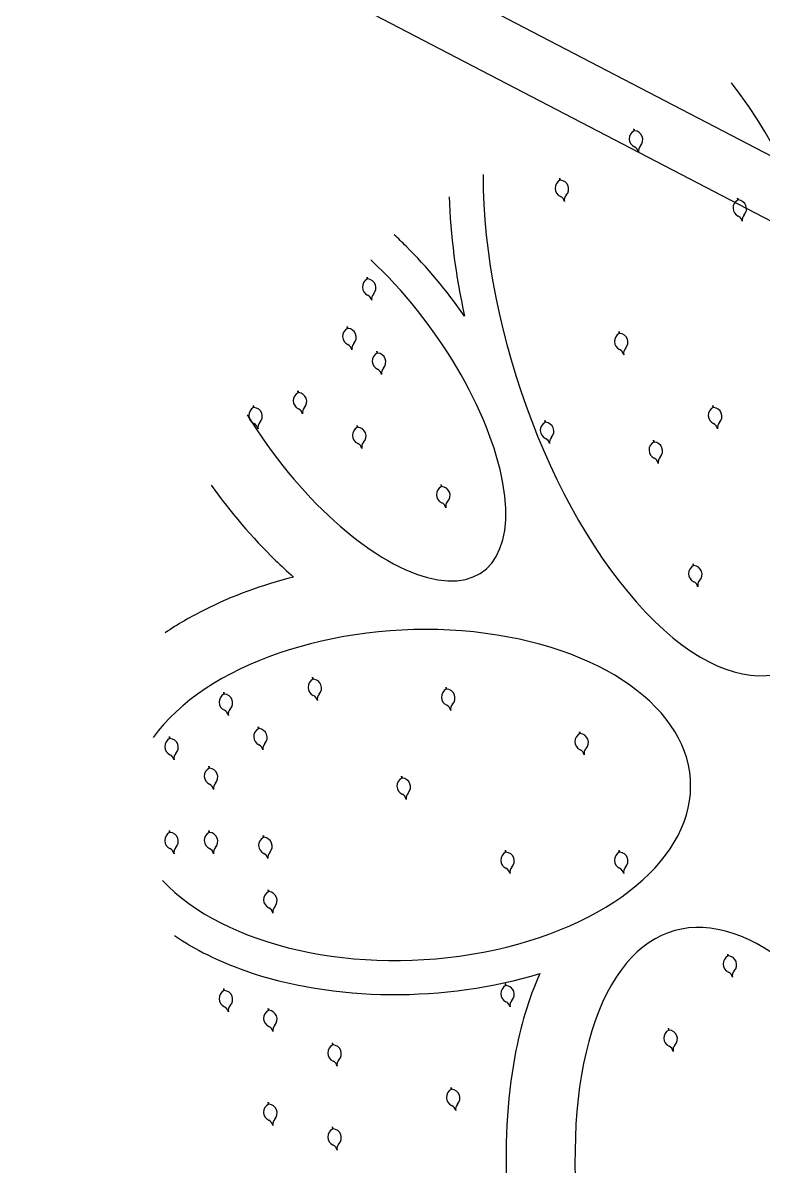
# Model space of a CAD drawing. Extents: x 3907.4 to 3911.57, y -3054.42 to -3053.7.
# Drawn here: x 3907.66636 to 3907.67913, y -3053.82828 to -3053.80858 of the extents above; entities that cross this region are included whole.
import ezdxf

# ---------------------------------------------------------------- set-up
doc = ezdxf.new("R2010")
doc.units = 0
doc.header["$LTSCALE"] = 2
doc.header["$MEASUREMENT"] = 0
doc.layers.add('ARAZİ', color=7, linetype='CONTINUOUS')
doc.layers.add('AĞAÇ', color=9, linetype='CONTINUOUS')

msp = doc.modelspace()

# ---------------------------------------------------------------- linework, layer by layer
at = {"layer": 'ARAZİ', "color": 7}
msp.add_line((3907.654234502852, -3053.797852681288), (3907.806088762352, -3053.876846606288), dxfattribs=at)
at = {"layer": 'ARAZİ'}
msp.add_line((3907.805318985035, -3053.877573381978), (3907.653514297642, -3053.798605244172), dxfattribs=at)
at = {"layer": 'AĞAÇ'}
for p, q in [((3907.676902689106, -3053.810440890148), (3907.676898368712, -3053.810406848301)), ((3907.676910952027, -3053.810439258353), (3907.676907241777, -3053.81041002403)), ((3907.675624522693, -3053.811292381247), (3907.6756202023, -3053.8112583394)), ((3907.675632785615, -3053.811290749452), (3907.675629075364, -3053.81126151513)), ((3907.67869212202, -3053.811632977649), (3907.678687801626, -3053.811598935802)), ((3907.678700384942, -3053.811631345855), (3907.678696674691, -3053.811602111532)), ((3907.672301289642, -3053.812995363259), (3907.672296969248, -3053.812961321411)), ((3907.672309552564, -3053.812993731464), (3907.672305842313, -3053.812964497141)), ((3907.671960445307, -3053.813846854358), (3907.671956124914, -3053.813812812511)), ((3907.671968708229, -3053.813845222563), (3907.671964997978, -3053.813815988241)), ((3907.676647055697, -3053.813932003505), (3907.676642735303, -3053.813897961658)), ((3907.676655318618, -3053.813930371711), (3907.676651608368, -3053.813901137388)), ((3907.672471711809, -3053.814272599908), (3907.672467391415, -3053.81423855806)), ((3907.672479974731, -3053.814270968113), (3907.67247626448, -3053.81424173379)), ((3907.671108334471, -3053.814953792899), (3907.671104014078, -3053.814919751052)), ((3907.671116597392, -3053.814952161104), (3907.671112887142, -3053.814922926782)), ((3907.670341434561, -3053.815209240154), (3907.670337114167, -3053.815175198307)), ((3907.670349697482, -3053.81520760836), (3907.670345987231, -3053.815178374037)), ((3907.67826606676, -3053.815209240154), (3907.678261746366, -3053.815175198307)), ((3907.678274329681, -3053.81520760836), (3907.678270619431, -3053.815178374037)), ((3907.675368889285, -3053.81546468741), (3907.675364568891, -3053.815430645562)), ((3907.675377152206, -3053.815463055615), (3907.675373441955, -3053.815433821292)), ((3907.672130867475, -3053.815549836557), (3907.672126547081, -3053.815515794709)), ((3907.672139130396, -3053.815548204762), (3907.672135420145, -3053.815518970439)), ((3907.677243533441, -3053.815805283812), (3907.677239213047, -3053.815771241964)), ((3907.677251796362, -3053.815803652017), (3907.677248086111, -3053.815774417694)), ((3907.673579456371, -3053.81657162595), (3907.673575135977, -3053.816537584103)), ((3907.673587719292, -3053.816569994156), (3907.673584009041, -3053.816540759833)), ((3907.677925222109, -3053.81793401156), (3907.677920901716, -3053.817899969712)), ((3907.677933485031, -3053.817932379765), (3907.67792977478, -3053.817903145442)), ((3907.671363967564, -3053.819892441014), (3907.67135964717, -3053.819858399166)), ((3907.671372230486, -3053.819890809219), (3907.671368520235, -3053.819861574896)), ((3907.669830167743, -3053.820147888455), (3907.669825847349, -3053.820113846608)), ((3907.669838430664, -3053.820146256661), (3907.669834720414, -3053.820117022338)), ((3907.673664667296, -3053.820062739308), (3907.673660346902, -3053.820028697461)), ((3907.673672930217, -3053.820061107514), (3907.673669219967, -3053.820031873191)), ((3907.670426645486, -3053.820743932113), (3907.670422325092, -3053.820709890265)), ((3907.670434908408, -3053.820742300318), (3907.670431198157, -3053.820713065995)), ((3907.668892845665, -3053.820914230407), (3907.668888525271, -3053.82088018856)), ((3907.668901108586, -3053.820912598613), (3907.668897398336, -3053.82088336429)), ((3907.675965367028, -3053.82082908126), (3907.675961046634, -3053.820795039413)), ((3907.67597362995, -3053.820827449465), (3907.675969919699, -3053.820798215143)), ((3907.66957453465, -3053.821425125104), (3907.669570214256, -3053.821391083257)), ((3907.669582797571, -3053.821423493309), (3907.66957908732, -3053.821394258987)), ((3907.672897767385, -3053.821595423212), (3907.672893446992, -3053.821561381365)), ((3907.672906030307, -3053.821593791417), (3907.672902320056, -3053.821564557094)), ((3907.668892845665, -3053.822532063458), (3907.668888525271, -3053.822498021611)), ((3907.668901108586, -3053.822530431664), (3907.668897398336, -3053.822501197341)), ((3907.66957453465, -3053.822532063458), (3907.669570214256, -3053.822498021611)), ((3907.669582797571, -3053.822530431664), (3907.66957908732, -3053.822501197341)), ((3907.670511856728, -3053.822617212606), (3907.670507536334, -3053.822583170759)), ((3907.670520119649, -3053.822615580811), (3907.670516409399, -3053.822586346488)), ((3907.674687200616, -3053.822872659861), (3907.674682880222, -3053.822838618014)), ((3907.674695463537, -3053.822871028066), (3907.674691753286, -3053.822841793743)), ((3907.676647055697, -3053.822872659861), (3907.676642735303, -3053.822838618014)), ((3907.676655318618, -3053.822871028066), (3907.676651608368, -3053.822841793743)), ((3907.670597067653, -3053.823553852666), (3907.670592747259, -3053.823519810818)), ((3907.670605330575, -3053.823552220871), (3907.670601620324, -3053.823522986548)), ((3907.678521699853, -3053.824660791206), (3907.678517379459, -3053.824626749359)), ((3907.678529962774, -3053.824659159412), (3907.678526252524, -3053.824629925089)), ((3907.669830167743, -3053.825256834864), (3907.669825847349, -3053.825222793017)), ((3907.669838430664, -3053.825255203069), (3907.669834720414, -3053.825225968747)), ((3907.674687200616, -3053.825171685717), (3907.674682880222, -3053.825137643869)), ((3907.674695463537, -3053.825170053922), (3907.674691753286, -3053.825140819599)), ((3907.670597067653, -3053.825597431266), (3907.670592747259, -3053.825563389419)), ((3907.670605330575, -3053.825595799472), (3907.670601620324, -3053.825566565149)), ((3907.677499166849, -3053.825938027669), (3907.677494846455, -3053.825903985821)), ((3907.677507429771, -3053.825936395874), (3907.67750371952, -3053.825907161551)), ((3907.671704811899, -3053.826193475111), (3907.671700491505, -3053.826159433263)), ((3907.67171307482, -3053.826191843316), (3907.671709364569, -3053.826162608993)), ((3907.673749878538, -3053.826959817063), (3907.673745558144, -3053.826925775215)), ((3907.673758141459, -3053.826958185268), (3907.673754431209, -3053.826928950945)), ((3907.670597067653, -3053.827215264318), (3907.670592747259, -3053.82718122247)), ((3907.670605330575, -3053.827213632523), (3907.670601620324, -3053.8271843982)), ((3907.671704811899, -3053.827641009867), (3907.671700491505, -3053.82760696802)), ((3907.67171307482, -3053.827639378072), (3907.671709364569, -3053.82761014375))]:
    msp.add_line(p, q, dxfattribs=at)
for centre, radius, start, end in [((3907.67697278169, -3053.81057806264), 0.000154043055683673, 117.0661848723325, 245.5617558112027), ((3907.676898266521, -3053.810592778192), 0.000154043055683673, 316.7807498823022, 85.276320846058), ((3907.677100739929, -3053.810783041434), 0.0001237978734287271, 136.7807498823022, 191.1712527772592), ((3907.676857835506, -3053.810831011166), 0.0001237978734287271, 11.1712527772592, 65.56175581120272), ((3907.675694615278, -3053.811429553739), 0.000154043055683673, 117.0661848723325, 245.5617558112027), ((3907.675620100109, -3053.811444269291), 0.000154043055683673, 316.7807498823022, 85.276320846058), ((3907.675579669094, -3053.811682502265), 0.0001237978734287271, 11.1712527772592, 65.56175581120272), ((3907.675822573517, -3053.811634532533), 0.0001237978734287271, 136.7807498823022, 191.1712527772592), ((3907.678762214604, -3053.811770150141), 0.000154043055683673, 117.0661848723325, 245.5617558112027), ((3907.678687699436, -3053.811784865694), 0.000154043055683673, 316.7807498823022, 85.276320846058), ((3907.678890172843, -3053.811975128935), 0.0001237978734287271, 136.7807498823022, 191.1712527772592), ((3907.678647268421, -3053.812023098667), 0.0001237978734287271, 11.1712527772592, 65.56175581120272), ((3907.672371382227, -3053.813132535751), 0.000154043055683673, 117.0661848723325, 245.5617558112027), ((3907.672296867057, -3053.813147251303), 0.000154043055683673, 316.7807498823022, 85.276320846058), ((3907.672256436043, -3053.813385484277), 0.0001237978734287271, 11.1712527772592, 65.56175581120272), ((3907.672499340465, -3053.813337514544), 0.0001237978734287271, 136.7807498823022, 191.1712527772592), ((3907.672030537892, -3053.81398402685), 0.000154043055683673, 117.0661848723325, 245.5617558112027), ((3907.671956022723, -3053.813998742402), 0.000154043055683673, 316.7807498823022, 85.276320846058), ((3907.676717148282, -3053.814069175998), 0.000154043055683673, 117.0661848723325, 245.5617558112027), ((3907.676642633112, -3053.81408389155), 0.000154043055683673, 316.7807498823022, 85.276320846058), ((3907.671915591708, -3053.814236975376), 0.0001237978734287271, 11.1712527772592, 65.56175581120272), ((3907.672158496131, -3053.814189005644), 0.0001237978734287271, 136.7807498823022, 191.1712527772592), ((3907.676602202097, -3053.814322124523), 0.0001237978734287271, 11.1712527772592, 65.56175581120272), ((3907.67684510652, -3053.814274154791), 0.0001237978734287271, 136.7807498823022, 191.1712527772592), ((3907.672541804394, -3053.8144097724), 0.000154043055683673, 117.0661848723325, 245.5617558112027), ((3907.672467289225, -3053.814424487952), 0.000154043055683673, 316.7807498823022, 85.276320846058), ((3907.67242685821, -3053.814662720926), 0.0001237978734287271, 11.1712527772592, 65.56175581120272), ((3907.672669762633, -3053.814614751193), 0.0001237978734287271, 136.7807498823022, 191.1712527772592), ((3907.671178427056, -3053.815090965391), 0.000154043055683673, 117.0661848723325, 245.5617558112027), ((3907.671103911887, -3053.815105680943), 0.000154043055683673, 316.7807498823022, 85.276320846058), ((3907.670411527145, -3053.815346412647), 0.000154043055683673, 117.0661848723325, 245.5617558112027), ((3907.670337011976, -3053.815361128199), 0.000154043055683673, 316.7807498823022, 85.276320846058), ((3907.671063480871, -3053.815343913917), 0.0001237978734287271, 11.1712527772592, 65.56175581120272), ((3907.671306385294, -3053.815295944185), 0.0001237978734287271, 136.7807498823022, 191.1712527772592), ((3907.678336159344, -3053.815346412647), 0.000154043055683673, 117.0661848723325, 245.5617558112027), ((3907.678261644176, -3053.815361128199), 0.000154043055683673, 316.7807498823022, 85.276320846058), ((3907.670296580961, -3053.815599361172), 0.0001237978734287271, 11.1712527772592, 65.56175581120272), ((3907.670539485384, -3053.81555139144), 0.0001237978734287271, 136.7807498823022, 191.1712527772592), ((3907.672200960059, -3053.815687009049), 0.000154043055683673, 117.0661848723325, 245.5617558112027), ((3907.67212644489, -3053.815701724601), 0.000154043055683673, 316.7807498823022, 85.276320846058), ((3907.675438981869, -3053.815601859902), 0.000154043055683673, 117.0661848723325, 245.5617558112027), ((3907.6753644667, -3053.815616575454), 0.000154043055683673, 316.7807498823022, 85.276320846058), ((3907.67822121316, -3053.815599361172), 0.0001237978734287271, 11.1712527772592, 65.56175581120272), ((3907.678464117583, -3053.81555139144), 0.0001237978734287271, 136.7807498823022, 191.1712527772592), ((3907.672086013875, -3053.815939957575), 0.0001237978734287271, 11.1712527772592, 65.56175581120272), ((3907.672328918298, -3053.815891987842), 0.0001237978734287271, 136.7807498823022, 191.1712527772592), ((3907.675324035685, -3053.815854808428), 0.0001237978734287271, 11.1712527772592, 65.56175581120272), ((3907.675566940108, -3053.815806838695), 0.0001237978734287271, 136.7807498823022, 191.1712527772592), ((3907.677313626025, -3053.815942456304), 0.000154043055683673, 117.0661848723325, 245.5617558112027), ((3907.677239110856, -3053.815957171856), 0.000154043055683673, 316.7807498823022, 85.276320846058), ((3907.677198679841, -3053.81619540483), 0.0001237978734287271, 11.1712527772592, 65.56175581120272), ((3907.677441584264, -3053.816147435097), 0.0001237978734287271, 136.7807498823022, 191.1712527772592), ((3907.673649548955, -3053.816708798443), 0.000154043055683673, 117.0661848723325, 245.5617558112027), ((3907.673575033786, -3053.816723513995), 0.000154043055683673, 316.7807498823022, 85.276320846058), ((3907.673534602771, -3053.816961746968), 0.0001237978734287271, 11.1712527772592, 65.56175581120272), ((3907.673777507194, -3053.816913777236), 0.0001237978734287271, 136.7807498823022, 191.1712527772592), ((3907.677995314694, -3053.818071184052), 0.000154043055683673, 117.0661848723325, 245.5617558112027), ((3907.677920799525, -3053.818085899604), 0.000154043055683673, 316.7807498823022, 85.276320846058), ((3907.678123272933, -3053.818276162845), 0.0001237978734287271, 136.7807498823022, 191.1712527772592), ((3907.67788036851, -3053.818324132578), 0.0001237978734287271, 11.1712527772592, 65.56175581120272), ((3907.671434060148, -3053.820029613506), 0.000154043055683673, 117.0661848723325, 245.5617558112027), ((3907.67135954498, -3053.820044329058), 0.000154043055683673, 316.7807498823022, 85.276320846058), ((3907.669900260327, -3053.820285060947), 0.000154043055683673, 117.0661848723325, 245.5617558112027), ((3907.669825745159, -3053.8202997765), 0.000154043055683673, 316.7807498823022, 85.276320846058), ((3907.671319113964, -3053.820282562031), 0.0001237978734287271, 11.1712527772592, 65.56175581120272), ((3907.671562018387, -3053.820234592299), 0.0001237978734287271, 136.7807498823022, 191.1712527772592), ((3907.673734759881, -3053.8201999118), 0.000154043055683673, 117.0661848723325, 245.5617558112027), ((3907.673660244712, -3053.820214627352), 0.000154043055683673, 316.7807498823022, 85.276320846058), ((3907.673619813696, -3053.820452860326), 0.0001237978734287271, 11.1712527772592, 65.56175581120272), ((3907.673862718119, -3053.820404890594), 0.0001237978734287271, 136.7807498823022, 191.1712527772592), ((3907.669785314143, -3053.820538009473), 0.0001237978734287271, 11.1712527772592, 65.56175581120272), ((3907.670028218566, -3053.820490039741), 0.0001237978734287271, 136.7807498823022, 191.1712527772592), ((3907.670496738071, -3053.820881104605), 0.000154043055683673, 117.0661848723325, 245.5617558112027), ((3907.670422222902, -3053.820895820157), 0.000154043055683673, 316.7807498823022, 85.276320846058), ((3907.668962938249, -3053.821051402899), 0.000154043055683673, 117.0661848723325, 245.5617558112027), ((3907.66888842308, -3053.821066118452), 0.000154043055683673, 316.7807498823022, 85.276320846058), ((3907.676035459612, -3053.820966253752), 0.000154043055683673, 117.0661848723325, 245.5617558112027), ((3907.675960944443, -3053.820980969304), 0.000154043055683673, 316.7807498823022, 85.276320846058), ((3907.670381791886, -3053.821134053131), 0.0001237978734287271, 11.1712527772592, 65.56175581120272), ((3907.670624696309, -3053.821086083398), 0.0001237978734287271, 136.7807498823022, 191.1712527772592), ((3907.675920513429, -3053.821219202278), 0.0001237978734287271, 11.1712527772592, 65.56175581120272), ((3907.676163417852, -3053.821171232546), 0.0001237978734287271, 136.7807498823022, 191.1712527772592), ((3907.668847992065, -3053.821304351425), 0.0001237978734287271, 11.1712527772592, 65.56175581120272), ((3907.669090896488, -3053.821256381693), 0.0001237978734287271, 136.7807498823022, 191.1712527772592), ((3907.669644627234, -3053.821562297596), 0.000154043055683673, 117.0661848723325, 245.5617558112027), ((3907.669570112065, -3053.821577013148), 0.000154043055683673, 316.7807498823022, 85.276320846058), ((3907.66952968105, -3053.821815246122), 0.0001237978734287271, 11.1712527772592, 65.56175581120272), ((3907.669772585473, -3053.82176727639), 0.0001237978734287271, 136.7807498823022, 191.1712527772592), ((3907.67296785997, -3053.821732595704), 0.000154043055683673, 117.0661848723325, 245.5617558112027), ((3907.672893344801, -3053.821747311256), 0.000154043055683673, 316.7807498823022, 85.276320846058), ((3907.672852913786, -3053.82198554423), 0.0001237978734287271, 11.1712527772592, 65.56175581120272), ((3907.673095818209, -3053.821937574497), 0.0001237978734287271, 136.7807498823022, 191.1712527772592), ((3907.668962938249, -3053.822669235951), 0.000154043055683673, 117.0661848723325, 245.5617558112027), ((3907.66888842308, -3053.822683951503), 0.000154043055683673, 316.7807498823022, 85.276320846058), ((3907.669644627234, -3053.822669235951), 0.000154043055683673, 117.0661848723325, 245.5617558112027), ((3907.669570112065, -3053.822683951503), 0.000154043055683673, 316.7807498823022, 85.276320846058), ((3907.670581949312, -3053.822754385098), 0.000154043055683673, 117.0661848723325, 245.5617558112027), ((3907.670507434143, -3053.82276910065), 0.000154043055683673, 316.7807498823022, 85.276320846058), ((3907.668847992065, -3053.822922184476), 0.0001237978734287271, 11.1712527772592, 65.56175581120272), ((3907.669090896488, -3053.822874214744), 0.0001237978734287271, 136.7807498823022, 191.1712527772592), ((3907.66952968105, -3053.822922184476), 0.0001237978734287271, 11.1712527772592, 65.56175581120272), ((3907.669772585473, -3053.822874214744), 0.0001237978734287271, 136.7807498823022, 191.1712527772592), ((3907.670467003128, -3053.823007333624), 0.0001237978734287271, 11.1712527772592, 65.56175581120272), ((3907.670709907551, -3053.822959363892), 0.0001237978734287271, 136.7807498823022, 191.1712527772592), ((3907.6747572932, -3053.823009832353), 0.000154043055683673, 117.0661848723325, 245.5617558112027), ((3907.674682778031, -3053.823024547905), 0.000154043055683673, 316.7807498823022, 85.276320846058), ((3907.676717148282, -3053.823009832353), 0.000154043055683673, 117.0661848723325, 245.5617558112027), ((3907.676642633112, -3053.823024547905), 0.000154043055683673, 316.7807498823022, 85.276320846058), ((3907.674642347016, -3053.823262780879), 0.0001237978734287271, 11.1712527772592, 65.56175581120272), ((3907.674885251439, -3053.823214811146), 0.0001237978734287271, 136.7807498823022, 191.1712527772592), ((3907.676602202097, -3053.823262780879), 0.0001237978734287271, 11.1712527772592, 65.56175581120272), ((3907.67684510652, -3053.823214811146), 0.0001237978734287271, 136.7807498823022, 191.1712527772592), ((3907.670667160238, -3053.823691025158), 0.000154043055683673, 117.0661848723325, 245.5617558112027), ((3907.670592645069, -3053.82370574071), 0.000154043055683673, 316.7807498823022, 85.276320846058), ((3907.670552214054, -3053.823943973684), 0.0001237978734287271, 11.1712527772592, 65.56175581120272), ((3907.670795118477, -3053.823896003951), 0.0001237978734287271, 136.7807498823022, 191.1712527772592), ((3907.678591792437, -3053.824797963699), 0.000154043055683673, 117.0661848723325, 245.5617558112027), ((3907.678517277268, -3053.824812679251), 0.000154043055683673, 316.7807498823022, 85.276320846058), ((3907.678476846253, -3053.825050912224), 0.0001237978734287271, 11.1712527772592, 65.56175581120272), ((3907.678719750676, -3053.825002942493), 0.0001237978734287271, 136.7807498823022, 191.1712527772592), ((3907.669900260327, -3053.825394007356), 0.000154043055683673, 117.0661848723325, 245.5617558112027), ((3907.669825745159, -3053.825408722908), 0.000154043055683673, 316.7807498823022, 85.276320846058), ((3907.6747572932, -3053.825308858209), 0.000154043055683673, 117.0661848723325, 245.5617558112027), ((3907.674682778031, -3053.825323573761), 0.000154043055683673, 316.7807498823022, 85.276320846058), ((3907.674642347016, -3053.825561806735), 0.0001237978734287271, 11.1712527772592, 65.56175581120272), ((3907.674885251439, -3053.825513837002), 0.0001237978734287271, 136.7807498823022, 191.1712527772592), ((3907.669785314143, -3053.825646955882), 0.0001237978734287271, 11.1712527772592, 65.56175581120272), ((3907.670028218566, -3053.82559898615), 0.0001237978734287271, 136.7807498823022, 191.1712527772592), ((3907.670667160238, -3053.825734603759), 0.000154043055683673, 117.0661848723325, 245.5617558112027), ((3907.670592645069, -3053.82574931931), 0.000154043055683673, 316.7807498823022, 85.276320846058), ((3907.670552214054, -3053.825987552284), 0.0001237978734287271, 11.1712527772592, 65.56175581120272), ((3907.670795118477, -3053.825939582552), 0.0001237978734287271, 136.7807498823022, 191.1712527772592), ((3907.677569259434, -3053.826075200161), 0.000154043055683673, 117.0661848723325, 245.5617558112027), ((3907.677494744265, -3053.826089915713), 0.000154043055683673, 316.7807498823022, 85.276320846058), ((3907.671774904483, -3053.826330647603), 0.000154043055683673, 117.0661848723325, 245.5617558112027), ((3907.671700389314, -3053.826345363155), 0.000154043055683673, 316.7807498823022, 85.276320846058), ((3907.67745431325, -3053.826328148687), 0.0001237978734287271, 11.1712527772592, 65.56175581120272), ((3907.677697217673, -3053.826280178955), 0.0001237978734287271, 136.7807498823022, 191.1712527772592), ((3907.671659958299, -3053.826583596128), 0.0001237978734287271, 11.1712527772592, 65.56175581120272), ((3907.671902862722, -3053.826535626396), 0.0001237978734287271, 136.7807498823022, 191.1712527772592), ((3907.673819971122, -3053.827096989555), 0.000154043055683673, 117.0661848723325, 245.5617558112027), ((3907.673745455953, -3053.827111705107), 0.000154043055683673, 316.7807498823022, 85.276320846058), ((3907.670667160238, -3053.82735243681), 0.000154043055683673, 117.0661848723325, 245.5617558112027), ((3907.670592645069, -3053.827367152362), 0.000154043055683673, 316.7807498823022, 85.276320846058), ((3907.673705024938, -3053.827349938081), 0.0001237978734287271, 11.1712527772592, 65.56175581120272), ((3907.673947929361, -3053.827301968348), 0.0001237978734287271, 136.7807498823022, 191.1712527772592), ((3907.670552214054, -3053.827605385336), 0.0001237978734287271, 11.1712527772592, 65.56175581120272), ((3907.670795118477, -3053.827557415603), 0.0001237978734287271, 136.7807498823022, 191.1712527772592), ((3907.671774904483, -3053.827778182359), 0.000154043055683673, 117.0661848723325, 245.5617558112027), ((3907.671700389314, -3053.827792897911), 0.000154043055683673, 316.7807498823022, 85.276320846058), ((3907.671659958299, -3053.828031130885), 0.0001237978734287271, 11.1712527772592, 65.56175581120272), ((3907.671902862722, -3053.827983161153), 0.0001237978734287271, 136.7807498823022, 191.1712527772592)]:
    msp.add_arc(centre, radius, start, end, dxfattribs=at)
for centre, major_axis, ratio, start_param, end_param in [((3907.677607577441, -3053.813899014132), (0.001901179760492419, -0.005866509054736213), 0.4614173581214452, 4.090442357860956, 8.513059806649377), ((3907.672012271443, -3053.814882995585), (-0.002280173913418057, 0.003154867271532853), 0.4453350109614078, 1.395314490434913, 5.133688623841211), ((3907.67304304947, -3053.821886172054), (-0.004832897145091638, -0.0002386105774511734), 0.5880621403261974, 0.4591940244092781, 5.844497705079855), ((3907.679579491581, -3053.831090663951), (0.001991478887839109, -0.006862476638524267), 0.4538117143470717, 1.175867419146912, 4.798803045057196)]:
    msp.add_ellipse(centre, major_axis=major_axis, ratio=ratio, start_param=start_param, end_param=end_param, dxfattribs=at)
msp.add_open_spline([(3907.673711745438, -3053.811576482172), (3907.673734949401, -3053.812234380283), (3907.673825858362, -3053.812931499067), (3907.673977817718, -3053.813633933301)], degree=3, dxfattribs=at)
for points, knots in [([(3907.673977817718, -3053.813633933301), (3907.673673866506, -3053.813199096474), (3907.673332204084, -3053.812788352797), (3907.672902762076, -3053.812360149419), (3907.672834583314, -3053.812294537102), (3907.672765883031, -3053.81223079428)], [4.678497523571751, 4.678497523571751, 4.678497523571751, 4.678497523571751, 5.062107430543259, 5.062107430543259, 5.133688623841211, 5.133688623841211, 5.133688623841211, 5.133688623841211]), ([(3907.669609916219, -3053.816545940868), (3907.669943271426, -3053.817013014374), (3907.670317561026, -3053.817451821854), (3907.670818967591, -3053.817938925039), (3907.670924157667, -3053.818036357602), (3907.671030664529, -3053.818129887363)], [1.557371041121697, 1.557371041121697, 1.557371041121697, 1.557371041121697, 1.946805544375453, 1.946805544375453, 2.048591796255187, 2.048591796255187, 2.048591796255187, 2.048591796255187]), ([(3907.671030664529, -3053.818129887363), (3907.670490340818, -3053.818267818313), (3907.669973703547, -3053.818455866767), (3907.669260424668, -3053.818813211473), (3907.669030797056, -3053.818945873667), (3907.66881446544, -3053.819091523593)], [5.046821761303149, 5.046821761303149, 5.046821761303149, 5.046821761303149, 5.355529699239747, 5.355529699239747, 5.51201468894279, 5.51201468894279, 5.51201468894279, 5.51201468894279]), ([(3907.668976964223, -3053.824308406938), (3907.669333595408, -3053.824551825321), (3907.669743782194, -3053.824753551939), (3907.671708442062, -3053.82545016689), (3907.673661134686, -3053.825458572166), (3907.675277464239, -3053.824962972358)], [0.6602929991896649, 0.6602929991896649, 0.6602929991896649, 0.6602929991896649, 0.9606424472802672, 0.9606424472802672, 1.981673030940839, 1.981673030940839, 1.981673030940839, 1.981673030940839]), ([(3907.675277464239, -3053.824962972358), (3907.675079610206, -3053.825398784602), (3907.674940749611, -3053.825876882621), (3907.674706627479, -3053.827140899242), (3907.67466593644, -3053.827972752439), (3907.674713714367, -3053.828841897397)], [3.62962294954671, 3.62962294954671, 3.62962294954671, 3.62962294954671, 3.876196662386867, 3.876196662386867, 4.240014202152313, 4.240014202152313, 4.240014202152313, 4.240014202152313])]:
    msp.add_open_spline(points, degree=3, knots=knots, dxfattribs=at)

doc.saveas('drawing.dxf')
